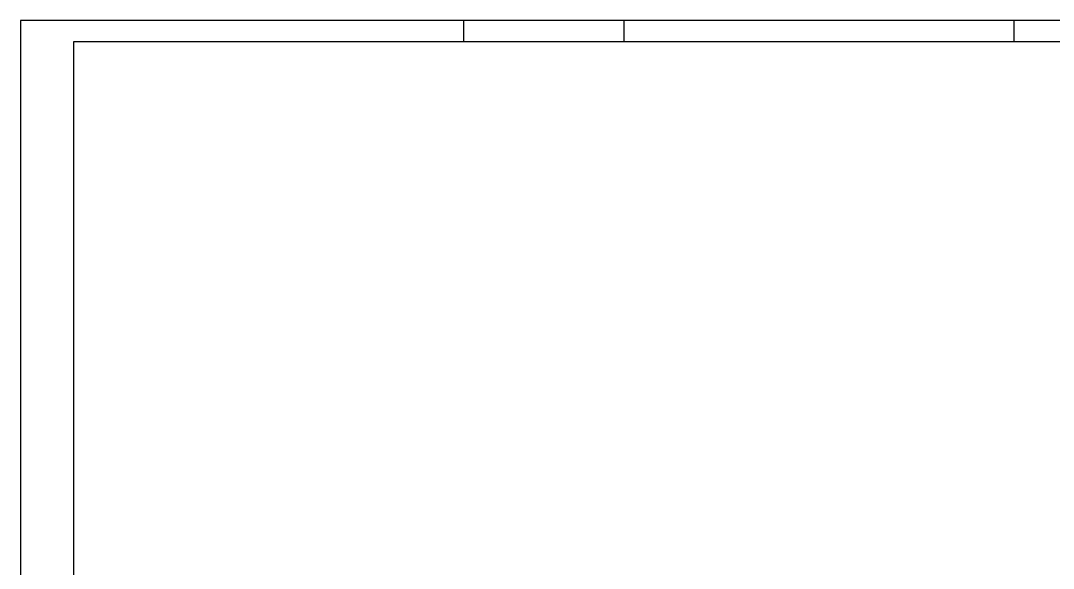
# Model space of a CAD drawing. Header units: millimetres. Extents: x 0 to 687901, y 0 to 346525.
# Drawn here: x 30227 to 40022, y 73322 to 78514 of the extents above; entities that cross this region are included whole.
import ezdxf

# ---------------------------------------------------------------- set-up
doc = ezdxf.new("R2010")
doc.units = ezdxf.units.MM
doc.layers.add('ARQ_Prancha', color=7, linetype='Continuous')
doc.layers.add('ARQ_Prancha lin_grossa', color=111, linetype='Continuous')

msp = doc.modelspace()

# ---------------------------------------------------------------- linework, layer by layer
at = {"layer": 'ARQ_Prancha'}
for p, q in [((34427.4, 78513.9), (34427.4, 78313.9)), ((35947.4, 78513.9), (35947.4, 78313.9)), ((39647.4, 78513.9), (39647.4, 78313.9))]:
    msp.add_line(p, q, dxfattribs=at)
msp.add_lwpolyline([(30227.4, 66633.9), (47047.4, 66633.9), (47047.4, 78513.9), (30227.4, 78513.9)], close=True, dxfattribs=at)
at = {"layer": 'ARQ_Prancha lin_grossa'}
msp.add_lwpolyline([(46847.4, 66833.9), (46847.4, 78313.9), (30727.4, 78313.9), (30727.4, 66833.9), (46847.4, 66833.9)], close=True, dxfattribs=at)

doc.saveas('drawing.dxf')
